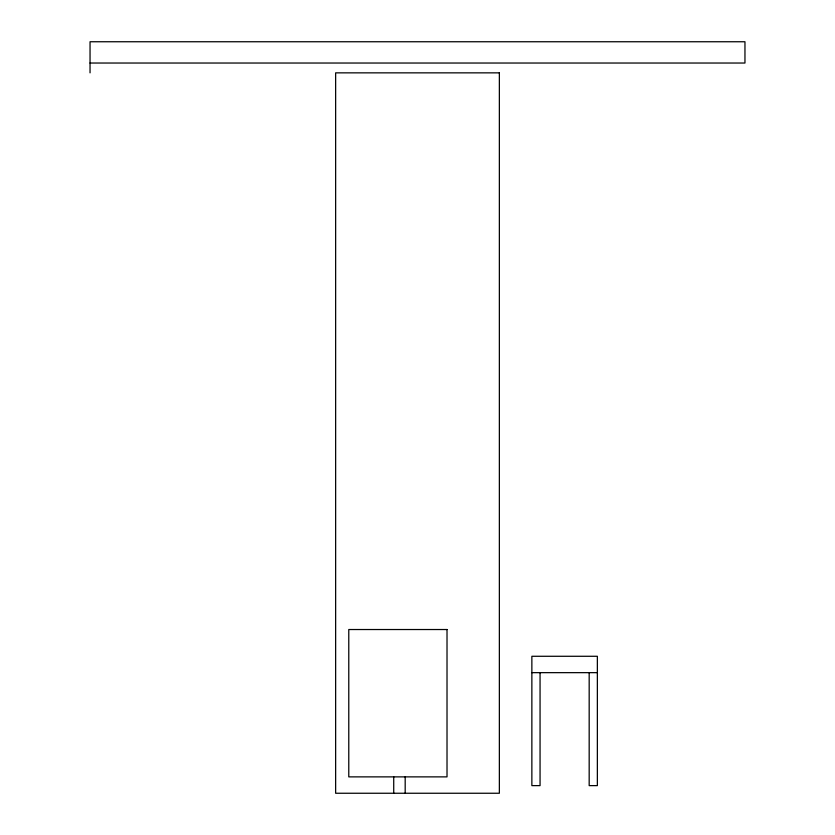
<?xml version="1.0" encoding="UTF-8"?>
<svg xmlns="http://www.w3.org/2000/svg" width="835" height="835" viewBox="0 0 835 835"><rect width="100%" height="100%" fill="white"/><g stroke="black" fill="none" stroke-linecap="round" stroke-linejoin="round"><path stroke-width="1.25" d="M90.044 63.032L744.956 63.032L744.956 41.75L90.044 41.75L90.044 72.854M531.864 672.655L597.359 672.655M589.176 672.655L589.176 785.62L597.359 785.62L597.359 656.279L531.864 656.279L531.864 785.62L540.057 785.62L540.057 672.655M405.184 776.874L405.184 793.25M393.723 776.874L393.723 793.25M499.361 72.854L335.639 72.854L335.639 793.25L499.361 793.25L499.361 72.854M447.017 629.527L348.779 629.527L348.779 776.874L447.017 776.874L447.017 629.527"/></g></svg>
